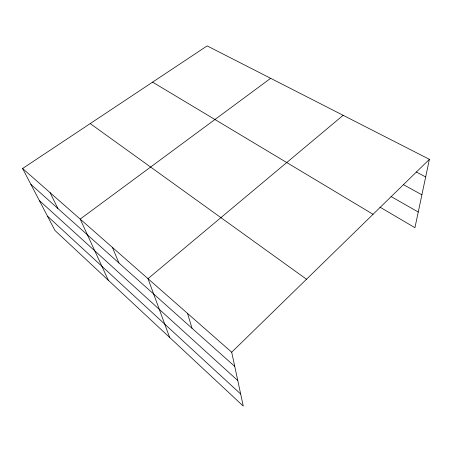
<?xml version="1.0" encoding="UTF-8"?>
<svg xmlns="http://www.w3.org/2000/svg" width="452" height="452" viewBox="0 0 452 452"><rect width="100%" height="100%" fill="white"/><g stroke="black" fill="none" stroke-linecap="round" stroke-linejoin="round"><path stroke-width="0.68" d="M22.6 168.506L231.701 352.215L243.266 406.099L54.963 230.486L22.6 168.506L207.146 45.901L429.4 159.324L414.936 227.689L379.934 207.123M231.701 352.215L429.4 159.324M343.153 115.311L148.002 278.675L169.647 337.446M270.663 78.315L80.19 219.101L108.31 280.24M416.337 172.009L425.671 176.952M403.348 184.614L421.891 194.812M391.008 196.507L418.247 212.028M152.601 82.14L373.058 214.293M90.214 123.588L306.501 279.229M30.877 184.365L234.746 366.402M39.313 200.513L237.786 380.567M47.488 216.169L240.673 394.02M50.053 192.625L57.884 208.474M112.407 247.402L118.944 263.002M187.535 313.411L192.027 328.259"/></g></svg>
